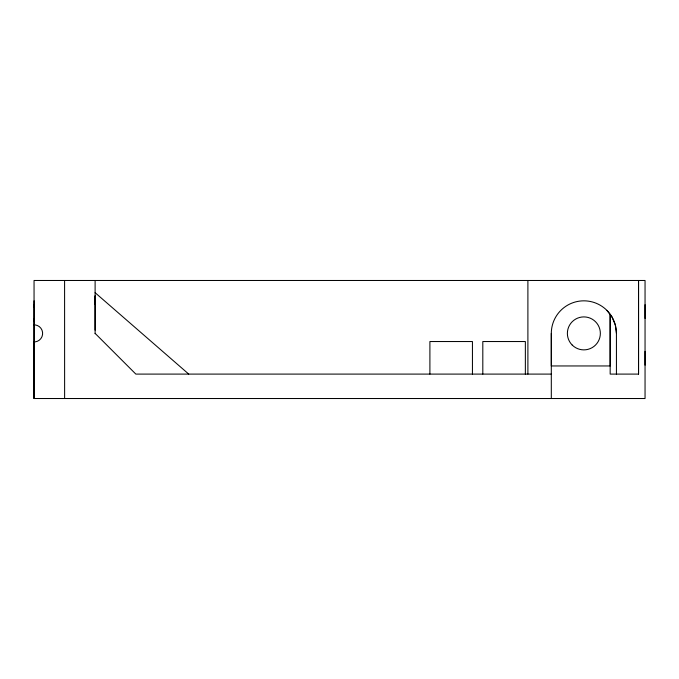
<?xml version="1.0" encoding="UTF-8"?>
<svg xmlns="http://www.w3.org/2000/svg" width="679" height="679" viewBox="0 0 679 679"><rect width="100%" height="100%" fill="white"/><g stroke="black" fill="none" stroke-linecap="round" stroke-linejoin="round"><path stroke-width="1.02" d="M34.06 398.522L34.052 280.478L645.05 280.478L645.05 398.522L33.95 398.522L34.077 341.868L35.138 341.877A8.547 8.547 0 0 0 35.249 324.927L34.077 324.918M95.111 330.138L95.136 295.942M95.111 304.498L95.111 295.942M527.897 374.095L527.897 280.478M616.43 374.095L616.43 333.397A32.567 32.567 0 0 0 583.864 300.831A32.567 32.567 0 0 0 551.306 333.397L551.306 365.956L610.166 365.956L610.166 314.64L610.166 374.095L638.54 374.095L638.54 280.478L638.54 374.095M645.05 365.158L645.05 351.366M645.05 318.434L645.05 304.71M34.06 321.294L34.06 319.088M34.06 304.786L34.06 307.001M551.306 374.095L135.842 374.095L95.136 333.397M95.111 280.478L95.111 333.712M95.111 292.691L188.728 374.095M606.89 310.371L612.068 317.11L615.318 324.969L616.43 333.397M64.59 280.478L64.624 398.522M551.306 333.397L551.306 398.522M525.359 374.095L525.359 341.537L482.811 341.537L482.811 374.095M472.44 374.095L472.44 341.537L429.9 341.537L429.9 374.095M34.077 300.831L34.077 386.309M572.21 345.051A16.483 16.483 0 0 0 599.786 337.658A16.483 16.483 0 0 0 579.594 317.466A16.483 16.483 0 0 0 572.21 345.051"/></g></svg>
